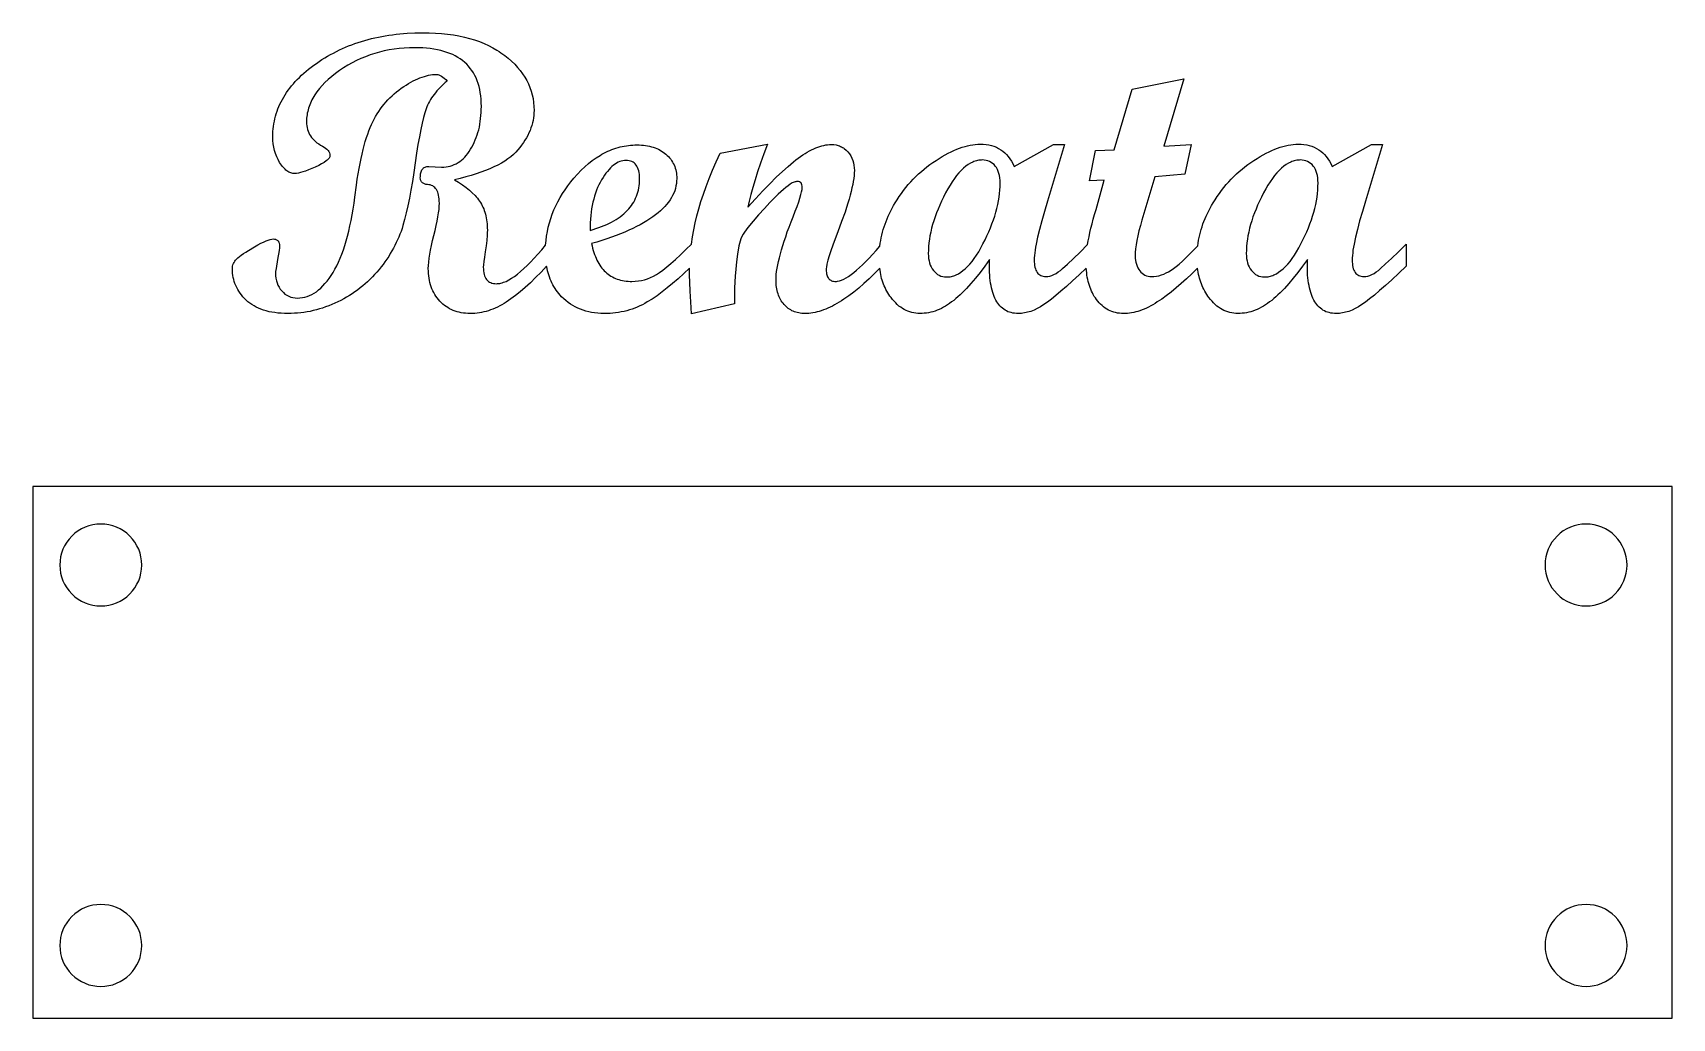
# Model space of a CAD drawing. Extents: x 812 to 1012, y 686 to 806.
import ezdxf

# ---------------------------------------------------------------- set-up
doc = ezdxf.new("R2010")
doc.units = 0
doc.layers.get('0').update_dxf_attribs({"linetype": 'CONTINUOUS'})

msp = doc.modelspace()

# ---------------------------------------------------------------- linework, layer by layer
for points in [[(875.07, 777.52), (874.39, 776.8), (873.73, 776.13), (873.09, 775.51), (872.46, 774.94), (871.86, 774.42), (871.27, 773.95), (870.7, 773.53), (870.43, 773.33), (870.15, 773.15), (869.88, 772.98), (869.61, 772.82), (869.34, 772.68), (869.06, 772.54), (868.79, 772.41), (868.52, 772.3), (868.24, 772.2), (867.97, 772.1), (867.69, 772.02), (867.42, 771.95), (867.14, 771.89), (866.87, 771.84), (866.59, 771.8), (866.31, 771.77), (866.04, 771.76), (865.76, 771.75), (865.47, 771.76), (865.19, 771.78), (864.92, 771.81), (864.66, 771.85), (864.4, 771.9), (864.15, 771.97), (863.91, 772.04), (863.67, 772.13), (863.44, 772.23), (863.22, 772.34), (863.01, 772.47), (862.8, 772.6), (862.6, 772.75), (862.4, 772.91), (862.22, 773.08), (862.04, 773.26), (861.87, 773.46), (861.71, 773.66), (861.56, 773.87), (861.42, 774.08), (861.3, 774.3), (861.18, 774.53), (861.08, 774.77), (860.98, 775.01), (860.9, 775.26), (860.83, 775.52), (860.77, 775.79), (860.72, 776.06), (860.68, 776.35), (860.66, 776.63), (860.64, 776.93), (860.63, 777.23), (860.64, 777.62), (860.68, 778.04), (860.73, 778.49), (860.8, 778.98), (860.9, 779.5), (861.01, 780.06), (861.15, 780.65), (861.31, 781.27), (861.46, 781.9), (861.6, 782.49), (861.72, 783.03), (861.81, 783.55), (861.89, 784.02), (861.94, 784.46), (861.97, 784.86), (861.98, 785.22), (861.97, 785.48), (861.96, 785.73), (861.93, 785.97), (861.89, 786.18), (861.84, 786.38), (861.78, 786.57), (861.7, 786.73), (861.62, 786.88), (861.52, 787.02), (861.42, 787.13), (861.3, 787.23), (861.17, 787.32), (861.03, 787.38), (860.88, 787.44), (860.71, 787.47), (860.54, 787.49), (860.33, 787.51), (860.16, 787.56), (860.08, 787.6), (860.01, 787.64), (859.94, 787.68), (859.88, 787.73), (859.83, 787.78), (859.79, 787.84), (859.75, 787.91), (859.72, 787.98), (859.7, 788.05), (859.68, 788.13), (859.66, 788.31), (859.67, 788.48), (859.68, 788.64), (859.7, 788.79), (859.73, 788.92), (859.76, 789.05), (859.81, 789.16), (859.86, 789.27), (859.92, 789.36), (859.99, 789.44), (860.06, 789.51), (860.14, 789.57), (860.24, 789.62), (860.34, 789.66), (860.44, 789.68), (860.56, 789.7), (860.68, 789.71), (862.26, 789.61), (862.54, 789.62), (862.8, 789.65), (863.06, 789.69), (863.32, 789.75), (863.56, 789.82), (863.8, 789.92), (864.03, 790.03), (864.26, 790.16), (864.47, 790.3), (864.68, 790.46), (864.89, 790.64), (865.08, 790.83), (865.27, 791.05), (865.45, 791.28), (865.63, 791.52), (865.79, 791.79), (865.95, 792.06), (866.1, 792.34), (866.24, 792.63), (866.37, 792.93), (866.49, 793.23), (866.59, 793.54), (866.69, 793.86), (866.78, 794.18), (866.86, 794.51), (866.92, 794.85), (866.98, 795.2), (867.02, 795.55), (867.06, 795.91), (867.09, 796.28), (867.1, 796.65), (867.11, 797.03), (867.1, 797.47), (867.07, 797.9), (867.03, 798.31), (866.98, 798.71), (866.91, 799.09), (866.82, 799.46), (866.72, 799.82), (866.6, 800.16), (866.46, 800.49), (866.31, 800.8), (866.15, 801.11), (865.96, 801.39), (865.76, 801.66), (865.55, 801.92), (865.32, 802.17), (865.07, 802.4), (864.81, 802.61), (864.53, 802.82), (864.24, 803.01), (863.93, 803.18), (863.61, 803.34), (863.27, 803.49), (862.91, 803.62), (862.53, 803.74), (862.15, 803.85), (861.74, 803.94), (861.32, 804.01), (860.88, 804.08), (860.43, 804.12), (859.96, 804.16), (859.48, 804.18), (858.98, 804.19), (858.34, 804.18), (857.7, 804.14), (857.08, 804.09), (856.47, 804.01), (855.86, 803.91), (855.26, 803.79), (854.67, 803.65), (854.1, 803.49), (853.53, 803.3), (852.96, 803.09), (852.41, 802.86), (851.87, 802.61), (851.34, 802.34), (850.81, 802.04), (850.3, 801.73), (849.79, 801.39), (849.3, 801.04), (848.85, 800.68), (848.43, 800.32), (848.03, 799.95), (847.67, 799.58), (847.34, 799.2), (847.04, 798.81), (846.78, 798.43), (846.54, 798.03), (846.44, 797.84), (846.34, 797.64), (846.25, 797.43), (846.17, 797.23), (846.09, 797.03), (846.03, 796.82), (845.97, 796.62), (845.92, 796.41), (845.87, 796.2), (845.84, 795.99), (845.81, 795.78), (845.79, 795.57), (845.78, 795.35), (845.77, 795.14), (845.78, 794.9), (845.8, 794.66), (845.84, 794.44), (845.9, 794.22), (845.96, 794.01), (846.05, 793.81), (846.15, 793.61), (846.26, 793.42), (846.39, 793.24), (846.53, 793.07), (846.69, 792.9), (846.86, 792.74), (847.05, 792.59), (847.26, 792.45), (847.48, 792.31), (847.71, 792.19), (847.93, 792.07), (848.11, 791.94), (848.27, 791.8), (848.4, 791.66), (848.5, 791.51), (848.58, 791.36), (848.62, 791.2), (848.63, 791.03), (848.63, 790.95), (848.6, 790.87), (848.57, 790.79), (848.52, 790.71), (848.46, 790.63), (848.38, 790.54), (848.29, 790.46), (848.18, 790.37), (847.93, 790.19), (847.62, 790.01), (847.26, 789.82), (846.84, 789.62), (846.41, 789.44), (846.01, 789.28), (845.65, 789.14), (845.33, 789.03), (845.04, 788.94), (844.78, 788.88), (844.56, 788.84), (844.38, 788.83), (844.25, 788.84), (844.12, 788.85), (844, 788.88), (843.87, 788.92), (843.75, 788.97), (843.63, 789.02), (843.51, 789.09), (843.39, 789.17), (843.27, 789.26), (843.16, 789.36), (843.05, 789.47), (842.93, 789.6), (842.82, 789.73), (842.72, 789.87), (842.5, 790.19), (842.31, 790.54), (842.14, 790.89), (841.99, 791.26), (841.87, 791.65), (841.78, 792.04), (841.72, 792.45), (841.68, 792.87), (841.66, 793.3), (841.67, 793.62), (841.68, 793.95), (841.71, 794.27), (841.75, 794.58), (841.79, 794.9), (841.85, 795.21), (841.92, 795.52), (842, 795.83), (842.08, 796.13), (842.18, 796.43), (842.29, 796.72), (842.41, 797.02), (842.54, 797.31), (842.68, 797.6), (842.83, 797.88), (842.99, 798.16), (843.16, 798.44), (843.35, 798.72), (843.54, 798.99), (843.74, 799.26), (843.95, 799.53), (844.18, 799.79), (844.41, 800.06), (844.65, 800.31), (844.91, 800.57), (845.17, 800.82), (845.45, 801.07), (845.73, 801.32), (846.03, 801.56), (846.34, 801.8), (846.65, 802.04), (846.98, 802.27), (847.31, 802.5), (847.65, 802.73), (848, 802.94), (848.34, 803.15), (848.7, 803.35), (849.05, 803.54), (849.42, 803.73), (849.78, 803.91), (850.15, 804.08), (850.53, 804.24), (850.91, 804.4), (851.29, 804.55), (851.68, 804.69), (852.08, 804.83), (852.48, 804.95), (852.88, 805.07), (853.29, 805.19), (853.7, 805.29), (854.12, 805.39), (854.54, 805.48), (854.96, 805.57), (855.39, 805.64), (855.83, 805.71), (856.27, 805.77), (856.71, 805.83), (857.16, 805.88), (857.61, 805.92), (858.07, 805.95), (859, 805.99), (859.95, 806.01), (860.74, 806), (861.51, 805.96), (862.26, 805.91), (862.98, 805.83), (863.69, 805.74), (864.37, 805.62), (865.03, 805.48), (865.66, 805.32), (866.28, 805.13), (866.87, 804.93), (867.44, 804.7), (867.99, 804.45), (868.51, 804.18), (869.01, 803.89), (869.26, 803.74), (869.49, 803.58), (869.73, 803.41), (869.95, 803.24), (870.39, 802.89), (870.79, 802.53), (871.17, 802.16), (871.52, 801.79), (871.84, 801.4), (872.13, 801), (872.4, 800.6), (872.64, 800.18), (872.85, 799.76), (873.03, 799.33), (873.18, 798.88), (873.31, 798.43), (873.41, 797.97), (873.48, 797.5), (873.52, 797.02), (873.53, 796.53), (873.52, 796.22), (873.5, 795.92), (873.46, 795.61), (873.41, 795.3), (873.34, 795), (873.25, 794.69), (873.15, 794.39), (873.04, 794.09), (872.91, 793.79), (872.76, 793.49), (872.6, 793.19), (872.42, 792.89), (872.23, 792.6), (872.02, 792.3), (871.8, 792.01), (871.56, 791.71), (871.3, 791.43), (871.01, 791.15), (870.69, 790.87), (870.34, 790.61), (869.96, 790.35), (869.55, 790.11), (869.11, 789.87), (868.64, 789.64), (868.14, 789.41), (867.61, 789.2), (867.05, 788.99), (866.47, 788.79), (865.85, 788.6), (865.2, 788.42), (864.53, 788.24), (863.82, 788.08), (864.33, 787.77), (864.8, 787.46), (865.24, 787.14), (865.64, 786.82), (866, 786.49), (866.33, 786.16), (866.48, 785.99), (866.62, 785.81), (866.76, 785.64), (866.88, 785.47), (867, 785.29), (867.11, 785.1), (867.21, 784.91), (867.3, 784.72), (867.39, 784.52), (867.46, 784.31), (867.54, 784.1), (867.6, 783.88), (867.66, 783.66), (867.7, 783.43), (867.74, 783.19), (867.78, 782.95), (867.8, 782.71), (867.82, 782.45), (867.83, 782.2), (867.84, 781.93), (867.83, 781.63), (867.82, 781.33), (867.78, 780.68), (867.7, 780), (867.59, 779.29), (867.48, 778.62), (867.4, 778.09), (867.36, 777.69), (867.34, 777.42), (867.35, 777.18), (867.37, 776.95), (867.4, 776.73), (867.44, 776.53), (867.5, 776.35), (867.57, 776.18), (867.65, 776.03), (867.74, 775.9), (867.85, 775.78), (867.97, 775.68), (868.1, 775.59), (868.25, 775.52), (868.4, 775.46), (868.57, 775.42), (868.75, 775.4), (868.95, 775.39), (869.08, 775.4), (869.22, 775.41), (869.36, 775.43), (869.5, 775.46), (869.65, 775.51), (869.8, 775.56), (870.12, 775.68), (870.44, 775.85), (870.78, 776.05), (871.14, 776.29), (871.51, 776.57), (871.89, 776.88), (872.29, 777.23), (872.7, 777.61), (873.12, 778.04), (873.56, 778.5), (874.01, 778.99), (874.47, 779.53), (874.95, 780.09), (875, 780.65), (875.07, 781.2), (875.16, 781.75), (875.27, 782.29), (875.41, 782.82), (875.57, 783.35), (875.75, 783.87), (875.95, 784.39), (876.18, 784.89), (876.43, 785.4), (876.7, 785.89), (877, 786.38), (877.31, 786.86), (877.65, 787.34), (878.01, 787.81), (878.4, 788.28), (878.83, 788.77), (879.28, 789.23), (879.73, 789.65), (880.18, 790.05), (880.64, 790.41), (881.11, 790.75), (881.58, 791.05), (881.82, 791.19), (882.06, 791.32), (882.3, 791.44), (882.54, 791.55), (882.79, 791.66), (883.03, 791.76), (883.28, 791.85), (883.53, 791.93), (883.78, 792.01), (884.03, 792.08), (884.29, 792.14), (884.54, 792.19), (884.8, 792.23), (885.05, 792.27), (885.31, 792.29), (885.57, 792.31), (885.84, 792.32), (886.1, 792.33), (886.37, 792.32), (886.63, 792.31), (886.89, 792.29), (887.14, 792.26), (887.39, 792.22), (887.62, 792.17), (887.85, 792.11), (888.08, 792.05), (888.29, 791.97), (888.5, 791.89), (888.71, 791.79), (888.9, 791.69), (889.09, 791.58), (889.27, 791.46), (889.45, 791.33), (889.62, 791.19), (889.78, 791.05), (889.93, 790.9), (890.07, 790.74), (890.2, 790.58), (890.32, 790.42), (890.43, 790.24), (890.52, 790.07), (890.61, 789.88), (890.69, 789.7), (890.76, 789.5), (890.81, 789.3), (890.86, 789.1), (890.9, 788.88), (890.92, 788.67), (890.94, 788.45), (890.94, 788.22), (890.93, 787.91), (890.9, 787.61), (890.85, 787.32), (890.78, 787.02), (890.69, 786.74), (890.58, 786.45), (890.44, 786.17), (890.29, 785.89), (890.12, 785.61), (889.93, 785.34), (889.71, 785.07), (889.48, 784.81), (889.23, 784.55), (888.95, 784.29), (888.66, 784.04), (888.34, 783.79), (888.01, 783.54), (887.65, 783.3), (887.28, 783.06), (886.88, 782.83), (886.47, 782.59), (886.03, 782.37), (885.57, 782.14), (885.1, 781.92), (884.6, 781.7), (884.08, 781.49), (883.54, 781.28), (882.98, 781.07), (882.41, 780.87), (881.81, 780.67), (881.19, 780.47), (880.55, 780.28), (880.61, 780), (880.68, 779.72), (880.75, 779.46), (880.83, 779.2), (880.92, 778.95), (881.01, 778.72), (881.11, 778.49), (881.21, 778.27), (881.32, 778.05), (881.44, 777.85), (881.56, 777.66), (881.68, 777.47), (881.82, 777.3), (881.96, 777.13), (882.1, 776.97), (882.25, 776.83), (882.41, 776.69), (882.57, 776.56), (882.74, 776.43), (882.92, 776.32), (883.1, 776.22), (883.29, 776.12), (883.48, 776.04), (883.68, 775.96), (883.88, 775.89), (884.09, 775.84), (884.31, 775.79), (884.53, 775.75), (884.76, 775.71), (885, 775.69), (885.24, 775.68), (885.48, 775.67), (885.87, 775.69), (886.26, 775.73), (886.63, 775.79), (887.01, 775.88), (887.38, 776), (887.74, 776.15), (888.1, 776.32), (888.46, 776.51), (888.84, 776.75), (889.26, 777.06), (889.73, 777.43), (890.24, 777.86), (890.8, 778.36), (891.4, 778.92), (892.05, 779.55), (892.74, 780.23), (892.73, 780.23), (892.86, 781.11), (893.01, 781.97), (893.18, 782.82), (893.39, 783.66), (893.63, 784.52), (893.9, 785.41), (894.2, 786.33), (894.54, 787.27), (894.91, 788.24), (895.32, 789.24), (895.76, 790.26), (896.23, 791.31), (902, 792.42), (901.56, 791.23), (901.17, 790.11), (900.81, 789.05), (900.49, 788.05), (900.21, 787.12), (899.97, 786.26), (899.77, 785.46), (899.61, 784.72), (900.55, 785.76), (901.45, 786.72), (902.29, 787.59), (903.08, 788.38), (903.83, 789.09), (904.52, 789.71), (904.85, 789.99), (905.17, 790.25), (905.47, 790.49), (905.76, 790.71), (906.04, 790.91), (906.32, 791.1), (906.59, 791.28), (906.87, 791.44), (907.13, 791.59), (907.39, 791.73), (907.65, 791.85), (907.91, 791.96), (908.16, 792.06), (908.41, 792.14), (908.65, 792.21), (908.89, 792.27), (909.12, 792.32), (909.35, 792.35), (909.58, 792.37), (909.8, 792.38), (910.1, 792.36), (910.38, 792.32), (910.52, 792.29), (910.65, 792.25), (910.78, 792.2), (910.91, 792.15), (911.03, 792.09), (911.15, 792.02), (911.27, 791.95), (911.38, 791.87), (911.6, 791.68), (911.81, 791.47), (912, 791.23), (912.16, 790.99), (912.3, 790.72), (912.41, 790.44), (912.5, 790.15), (912.56, 789.85), (912.6, 789.53), (912.61, 789.19), (912.6, 788.9), (912.58, 788.58), (912.54, 788.24), (912.48, 787.88), (912.41, 787.49), (912.32, 787.08), (912.22, 786.65), (912.1, 786.19), (911.97, 785.72), (911.82, 785.21), (911.65, 784.69), (911.47, 784.14), (911.06, 782.98), (910.58, 781.73), (910.25, 780.88), (909.97, 780.1), (909.73, 779.41), (909.53, 778.79), (909.38, 778.25), (909.27, 777.79), (909.21, 777.4), (909.19, 777.24), (909.19, 777.1), (909.19, 776.92), (909.2, 776.76), (909.23, 776.61), (909.26, 776.47), (909.3, 776.35), (909.35, 776.23), (909.41, 776.12), (909.48, 776.03), (909.55, 775.95), (909.64, 775.87), (909.73, 775.81), (909.84, 775.76), (909.95, 775.72), (910.07, 775.7), (910.21, 775.68), (910.35, 775.67), (910.45, 775.68), (910.56, 775.69), (910.8, 775.74), (911.05, 775.83), (911.31, 775.94), (911.59, 776.1), (911.89, 776.28), (912.2, 776.5), (912.53, 776.75), (912.87, 777.04), (913.23, 777.36), (913.61, 777.71), (914, 778.1), (914.4, 778.52), (914.83, 778.97), (915.26, 779.46), (915.72, 779.98), (915.76, 780.32), (915.82, 780.66), (915.88, 781), (915.96, 781.33), (916.04, 781.67), (916.13, 782), (916.23, 782.33), (916.35, 782.66), (916.47, 782.99), (916.6, 783.32), (916.74, 783.64), (916.89, 783.96), (917.04, 784.29), (917.21, 784.61), (917.39, 784.93), (917.58, 785.24), (917.82, 785.64), (918.08, 786.03), (918.35, 786.4), (918.62, 786.77), (918.9, 787.13), (919.19, 787.48), (919.49, 787.82), (919.8, 788.15), (920.12, 788.47), (920.44, 788.78), (920.78, 789.08), (921.12, 789.37), (921.47, 789.65), (921.83, 789.92), (922.2, 790.19), (922.57, 790.44), (922.95, 790.68), (923.32, 790.9), (923.69, 791.11), (924.05, 791.31), (924.41, 791.49), (924.76, 791.65), (925.1, 791.8), (925.44, 791.93), (925.78, 792.04), (926.11, 792.14), (926.43, 792.23), (926.75, 792.3), (927.06, 792.35), (927.36, 792.39), (927.66, 792.42), (927.96, 792.42), (928.32, 792.41), (928.67, 792.38), (929, 792.33), (929.33, 792.25), (929.63, 792.16), (929.93, 792.04), (930.2, 791.9), (930.47, 791.74), (930.72, 791.56), (930.96, 791.36), (931.18, 791.14), (931.39, 790.9), (931.59, 790.63), (931.77, 790.34), (931.94, 790.04), (932.09, 789.71), (936.92, 792.38), (938.25, 792.38), (936.16, 785.45), (935.79, 784.2), (935.46, 783.05), (935.18, 782), (934.96, 781.05), (934.78, 780.21), (934.71, 779.83), (934.65, 779.47), (934.61, 779.14), (934.58, 778.83), (934.56, 778.55), (934.55, 778.3), (934.56, 778.05), (934.58, 777.82), (934.6, 777.61), (934.64, 777.41), (934.69, 777.22), (934.76, 777.06), (934.83, 776.91), (934.91, 776.77), (935.01, 776.65), (935.12, 776.55), (935.23, 776.46), (935.36, 776.39), (935.5, 776.34), (935.66, 776.3), (935.82, 776.27), (935.99, 776.27), (936.11, 776.27), (936.23, 776.28), (936.47, 776.33), (936.71, 776.4), (936.96, 776.51), (937.22, 776.65), (937.48, 776.82), (937.75, 777.02), (938.02, 777.25), (938.62, 777.79), (939.33, 778.46), (940.15, 779.25), (941.07, 780.17), (941.15, 780.64), (941.25, 781.13), (941.35, 781.64), (941.47, 782.17), (941.61, 782.71), (941.76, 783.27), (941.92, 783.85), (942.09, 784.45), (943.1, 788.03), (941.28, 787.93), (942.04, 791.64), (944.29, 791.74), (946.5, 799.11), (952.82, 800.4), (950.37, 792.19), (953.71, 792.38), (952.93, 788.74), (949.26, 788.45), (947.69, 783.16), (947.5, 782.49), (947.33, 781.85), (947.19, 781.25), (947.08, 780.68), (946.99, 780.15), (946.92, 779.66), (946.88, 779.2), (946.87, 778.77), (946.88, 778.5), (946.91, 778.24), (946.95, 778), (947.01, 777.76), (947.09, 777.54), (947.18, 777.34), (947.3, 777.14), (947.43, 776.96), (947.57, 776.8), (947.72, 776.66), (947.89, 776.54), (948.06, 776.44), (948.25, 776.36), (948.44, 776.31), (948.64, 776.28), (948.86, 776.27), (949.16, 776.28), (949.46, 776.31), (949.76, 776.37), (950.06, 776.46), (950.36, 776.56), (950.65, 776.7), (950.95, 776.85), (951.25, 777.03), (951.54, 777.24), (951.87, 777.49), (952.23, 777.79), (952.63, 778.14), (953.05, 778.54), (953.51, 778.98), (953.99, 779.47), (954.51, 780.01), (954.56, 780.35), (954.61, 780.69), (954.68, 781.02), (954.75, 781.36), (954.83, 781.69), (954.93, 782.02), (955.03, 782.35), (955.14, 782.68), (955.26, 783), (955.39, 783.33), (955.53, 783.65), (955.68, 783.97), (955.84, 784.29), (956, 784.61), (956.18, 784.93), (956.37, 785.24), (956.61, 785.64), (956.87, 786.03), (957.14, 786.4), (957.41, 786.77), (957.69, 787.13), (957.98, 787.48), (958.28, 787.82), (958.59, 788.15), (958.91, 788.47), (959.23, 788.78), (959.57, 789.08), (959.91, 789.37), (960.26, 789.65), (960.62, 789.92), (960.99, 790.19), (961.36, 790.44), (961.74, 790.68), (962.11, 790.9), (962.48, 791.11), (962.84, 791.31), (963.2, 791.49), (963.55, 791.65), (963.89, 791.8), (964.23, 791.93), (964.57, 792.04), (964.9, 792.14), (965.22, 792.23), (965.54, 792.3), (965.85, 792.35), (966.15, 792.39), (966.45, 792.42), (966.75, 792.42), (967.11, 792.41), (967.46, 792.38), (967.79, 792.33), (968.11, 792.25), (968.42, 792.16), (968.71, 792.04), (968.99, 791.9), (969.26, 791.74), (969.51, 791.56), (969.75, 791.36), (969.97, 791.14), (970.18, 790.9), (970.38, 790.63), (970.56, 790.34), (970.73, 790.04), (970.88, 789.71), (975.71, 792.38), (977.04, 792.38), (974.95, 785.45), (974.58, 784.2), (974.25, 783.05), (973.97, 782), (973.75, 781.05), (973.57, 780.21), (973.5, 779.83), (973.44, 779.47), (973.4, 779.14), (973.37, 778.83), (973.35, 778.55), (973.34, 778.3), (973.35, 778.05), (973.37, 777.82), (973.39, 777.61), (973.43, 777.41), (973.48, 777.22), (973.55, 777.06), (973.62, 776.91), (973.7, 776.77), (973.8, 776.65), (973.91, 776.55), (974.02, 776.46), (974.15, 776.39), (974.29, 776.34), (974.45, 776.3), (974.61, 776.27), (974.78, 776.27), (974.9, 776.27), (975.02, 776.28), (975.26, 776.33), (975.5, 776.4), (975.75, 776.51), (976.01, 776.65), (976.27, 776.82), (976.54, 777.02), (976.81, 777.25), (977.42, 777.8), (978.15, 778.48), (978.98, 779.29), (979.93, 780.23), (979.93, 777.52), (979.02, 776.66), (978.18, 775.88), (977.4, 775.18), (976.69, 774.55), (976.05, 774.01), (975.47, 773.54), (974.96, 773.15), (974.52, 772.84), (974.12, 772.59), (973.71, 772.36), (973.32, 772.18), (973.12, 772.1), (972.93, 772.02), (972.73, 771.96), (972.54, 771.91), (972.35, 771.86), (972.16, 771.82), (971.97, 771.79), (971.78, 771.77), (971.59, 771.76), (971.4, 771.75), (971.17, 771.76), (970.95, 771.78), (970.74, 771.81), (970.53, 771.86), (970.33, 771.91), (970.14, 771.98), (969.96, 772.07), (969.78, 772.16), (969.62, 772.27), (969.46, 772.4), (969.3, 772.53), (969.16, 772.68), (969.02, 772.84), (968.89, 773.01), (968.77, 773.2), (968.66, 773.4), (968.55, 773.61), (968.45, 773.84), (968.36, 774.08), (968.28, 774.33), (968.2, 774.59), (968.14, 774.87), (968.08, 775.16), (968.02, 775.46), (967.98, 775.78), (967.94, 776.1), (967.91, 776.45), (967.89, 776.8), (967.88, 777.17), (967.87, 777.55), (967.87, 777.94), (967.88, 778.34), (967.3, 777.53), (966.72, 776.77), (966.16, 776.06), (965.61, 775.41), (965.07, 774.81), (964.81, 774.54), (964.55, 774.27), (964.29, 774.02), (964.03, 773.79), (963.78, 773.57), (963.52, 773.36), (963.27, 773.16), (963.02, 772.98), (962.77, 772.81), (962.52, 772.66), (962.26, 772.51), (962.01, 772.38), (961.75, 772.26), (961.5, 772.15), (961.24, 772.06), (960.98, 771.98), (960.72, 771.91), (960.46, 771.85), (960.19, 771.81), (959.93, 771.78), (959.67, 771.76), (959.4, 771.75), (959.14, 771.76), (958.89, 771.78), (958.64, 771.82), (958.4, 771.87), (958.16, 771.94), (957.93, 772.03), (957.7, 772.13), (957.48, 772.24), (957.26, 772.37), (957.05, 772.51), (956.84, 772.67), (956.64, 772.85), (956.44, 773.04), (956.24, 773.25), (956.05, 773.47), (955.87, 773.7), (955.73, 773.89), (955.6, 774.09), (955.48, 774.29), (955.36, 774.5), (955.25, 774.71), (955.14, 774.92), (955.05, 775.14), (954.96, 775.36), (954.87, 775.59), (954.8, 775.82), (954.73, 776.05), (954.67, 776.29), (954.61, 776.53), (954.56, 776.78), (954.49, 777.29), (953.79, 776.61), (953.12, 775.99), (952.47, 775.4), (951.85, 774.87), (951.24, 774.37), (950.66, 773.92), (950.11, 773.52), (949.57, 773.16), (949.3, 772.99), (949.03, 772.83), (948.77, 772.68), (948.5, 772.54), (948.24, 772.42), (947.97, 772.3), (947.71, 772.2), (947.45, 772.1), (947.2, 772.02), (946.94, 771.95), (946.69, 771.89), (946.43, 771.84), (946.18, 771.8), (945.93, 771.77), (945.69, 771.76), (945.44, 771.75), (945.19, 771.76), (944.94, 771.78), (944.71, 771.81), (944.47, 771.86), (944.25, 771.92), (944.02, 771.99), (943.81, 772.08), (943.6, 772.18), (943.4, 772.29), (943.2, 772.42), (943.01, 772.56), (942.83, 772.72), (942.65, 772.88), (942.47, 773.06), (942.31, 773.26), (942.15, 773.47), (942.01, 773.66), (941.88, 773.85), (941.76, 774.06), (941.65, 774.27), (941.55, 774.48), (941.45, 774.71), (941.36, 774.94), (941.28, 775.17), (941.21, 775.41), (941.14, 775.66), (941.08, 775.92), (941.03, 776.18), (940.99, 776.45), (940.95, 776.72), (940.92, 777), (940.9, 777.29), (940.03, 776.48), (939.23, 775.74), (938.49, 775.07), (937.81, 774.48), (937.2, 773.96), (936.65, 773.51), (936.16, 773.14), (935.73, 772.84), (935.33, 772.59), (934.93, 772.36), (934.53, 772.18), (934.33, 772.1), (934.14, 772.02), (933.94, 771.96), (933.75, 771.91), (933.56, 771.86), (933.37, 771.82), (933.18, 771.79), (932.99, 771.77), (932.8, 771.76), (932.61, 771.75), (932.38, 771.76), (932.16, 771.78), (931.95, 771.81), (931.74, 771.86), (931.54, 771.91), (931.35, 771.98), (931.17, 772.07), (930.99, 772.16), (930.83, 772.27), (930.67, 772.4), (930.51, 772.53), (930.37, 772.68), (930.23, 772.84), (930.1, 773.01), (929.98, 773.2), (929.87, 773.4), (929.76, 773.61), (929.66, 773.84), (929.57, 774.08), (929.49, 774.33), (929.41, 774.59), (929.35, 774.87), (929.29, 775.16), (929.23, 775.46), (929.19, 775.78), (929.15, 776.1), (929.12, 776.45), (929.1, 776.8), (929.09, 777.17), (929.08, 777.55), (929.08, 777.94), (929.09, 778.34), (928.51, 777.53), (927.94, 776.77), (927.37, 776.06), (926.82, 775.41), (926.28, 774.81), (926.02, 774.54), (925.76, 774.27), (925.5, 774.02), (925.24, 773.79), (924.99, 773.57), (924.73, 773.36), (924.48, 773.16), (924.23, 772.98), (923.98, 772.81), (923.73, 772.66), (923.47, 772.51), (923.22, 772.38), (922.96, 772.26), (922.71, 772.15), (922.45, 772.06), (922.19, 771.98), (921.93, 771.91), (921.67, 771.85), (921.41, 771.81), (921.14, 771.78), (920.88, 771.76), (920.61, 771.75), (920.36, 771.76), (920.1, 771.78), (919.86, 771.82), (919.61, 771.87), (919.37, 771.94), (919.14, 772.03), (918.91, 772.13), (918.69, 772.24), (918.47, 772.37), (918.26, 772.51), (918.05, 772.67), (917.85, 772.85), (917.65, 773.04), (917.45, 773.25), (917.27, 773.47), (917.08, 773.7), (916.94, 773.89), (916.81, 774.09), (916.69, 774.29), (916.57, 774.49), (916.46, 774.7), (916.36, 774.92), (916.26, 775.13), (916.17, 775.35), (916.09, 775.58), (916.01, 775.81), (915.94, 776.04), (915.88, 776.28), (915.83, 776.52), (915.78, 776.77), (915.7, 777.27), (915.04, 776.6), (914.4, 775.98), (913.76, 775.4), (913.14, 774.86), (912.53, 774.36), (911.93, 773.91), (911.34, 773.5), (911.05, 773.31), (910.77, 773.13), (910.48, 772.97), (910.2, 772.81), (909.93, 772.66), (909.65, 772.53), (909.38, 772.41), (909.11, 772.29), (908.84, 772.19), (908.58, 772.1), (908.32, 772.02), (908.06, 771.95), (907.81, 771.89), (907.56, 771.84), (907.31, 771.8), (907.06, 771.77), (906.82, 771.76), (906.58, 771.75), (906.39, 771.76), (906.19, 771.77), (906.01, 771.79), (905.83, 771.82), (905.65, 771.86), (905.48, 771.91), (905.31, 771.97), (905.15, 772.03), (904.99, 772.1), (904.84, 772.19), (904.69, 772.28), (904.55, 772.38), (904.41, 772.49), (904.28, 772.6), (904.15, 772.73), (904.03, 772.86), (903.91, 773.01), (903.8, 773.15), (903.7, 773.31), (903.61, 773.47), (903.52, 773.63), (903.44, 773.8), (903.37, 773.98), (903.3, 774.16), (903.25, 774.35), (903.2, 774.55), (903.16, 774.75), (903.12, 774.95), (903.09, 775.17), (903.08, 775.39), (903.06, 775.61), (903.06, 775.84), (903.07, 776.17), (903.09, 776.51), (903.13, 776.88), (903.19, 777.27), (903.26, 777.68), (903.35, 778.11), (903.46, 778.56), (903.58, 779.03), (903.72, 779.53), (903.87, 780.04), (904.04, 780.58), (904.23, 781.13), (904.43, 781.71), (904.65, 782.31), (904.89, 782.93), (905.14, 783.56), (905.4, 784.23), (905.63, 784.83), (905.82, 785.37), (905.97, 785.84), (906.09, 786.26), (906.18, 786.6), (906.23, 786.89), (906.25, 787.11), (906.24, 787.29), (906.21, 787.44), (906.17, 787.57), (906.1, 787.68), (906.02, 787.76), (905.92, 787.82), (905.8, 787.85), (905.66, 787.86), (905.57, 787.86), (905.48, 787.84), (905.38, 787.82), (905.28, 787.78), (905.04, 787.68), (904.79, 787.53), (904.53, 787.35), (904.25, 787.14), (903.95, 786.89), (903.63, 786.61), (903.32, 786.33), (903, 786.01), (902.66, 785.66), (902.3, 785.29), (901.64, 784.58), (900.93, 783.78), (899.61, 782.24), (899.4, 781.97), (899.22, 781.7), (899.05, 781.43), (898.9, 781.15), (898.78, 780.87), (898.67, 780.58), (898.59, 780.29), (898.52, 780), (898.36, 779.01), (898.23, 778.07), (898.13, 777.17), (898.05, 776.31), (898.02, 775.63), (898, 774.84), (897.99, 773.94), (897.98, 772.93), (892.76, 771.71), (892.65, 773.2), (892.57, 774.49), (892.52, 775.57), (892.5, 776.45), (892.51, 777.3), (891.81, 776.63), (891.12, 776), (890.44, 775.41), (889.79, 774.87), (889.15, 774.38), (888.54, 773.92), (887.93, 773.52), (887.35, 773.16), (887.05, 772.99), (886.75, 772.83), (886.44, 772.68), (886.13, 772.54), (885.81, 772.42), (885.49, 772.3), (885.17, 772.2), (884.84, 772.1), (884.51, 772.02), (884.17, 771.95), (883.84, 771.89), (883.49, 771.84), (883.15, 771.8), (882.8, 771.77), (882.44, 771.76), (882.08, 771.75), (881.69, 771.76), (881.3, 771.79), (880.92, 771.83), (880.55, 771.88), (880.2, 771.95), (879.85, 772.04), (879.51, 772.15), (879.18, 772.27), (878.86, 772.4), (878.55, 772.56), (878.25, 772.72), (877.96, 772.91), (877.68, 773.11), (877.41, 773.33), (877.15, 773.56), (876.9, 773.81), (876.72, 774), (876.55, 774.2), (876.39, 774.4), (876.24, 774.6), (876.1, 774.82), (875.96, 775.04), (875.84, 775.26), (875.72, 775.49), (875.61, 775.72), (875.51, 775.96), (875.41, 776.21), (875.33, 776.46), (875.25, 776.71), (875.18, 776.98), (875.12, 777.24)], [(862.95, 800.12), (862.71, 799.93), (862.49, 799.73), (862.27, 799.52), (862.06, 799.32), (861.87, 799.11), (861.68, 798.91), (861.51, 798.7), (861.34, 798.49), (861.18, 798.28), (861.04, 798.06), (860.9, 797.85), (860.77, 797.63), (860.66, 797.41), (860.55, 797.19), (860.45, 796.97), (860.37, 796.74), (860.2, 796.25), (860.04, 795.66), (859.87, 794.97), (859.71, 794.2), (859.54, 793.32), (859.37, 792.36), (859.21, 791.3), (859.04, 790.14), (858.87, 788.97), (858.7, 787.86), (858.52, 786.81), (858.33, 785.83), (858.14, 784.9), (857.95, 784.03), (857.74, 783.23), (857.54, 782.49), (857.43, 782.13), (857.31, 781.78), (857.18, 781.43), (857.04, 781.09), (856.89, 780.74), (856.73, 780.4), (856.56, 780.06), (856.39, 779.72), (856.2, 779.39), (856, 779.06), (855.8, 778.73), (855.58, 778.4), (855.35, 778.07), (855.12, 777.75), (854.87, 777.43), (854.62, 777.11), (854.35, 776.8), (854.08, 776.5), (853.81, 776.21), (853.52, 775.92), (853.23, 775.64), (852.94, 775.38), (852.63, 775.12), (852.32, 774.87), (852, 774.62), (851.68, 774.39), (851.35, 774.16), (851.01, 773.95), (850.67, 773.74), (850.32, 773.54), (849.96, 773.35), (849.6, 773.17), (849.23, 773), (848.86, 772.84), (848.48, 772.69), (848.11, 772.55), (847.74, 772.42), (847.36, 772.31), (846.98, 772.2), (846.6, 772.11), (846.22, 772.02), (845.84, 771.95), (845.45, 771.89), (845.07, 771.84), (844.68, 771.8), (844.29, 771.78), (843.9, 771.76), (843.51, 771.75), (843.09, 771.76), (842.69, 771.78), (842.29, 771.81), (841.91, 771.86), (841.55, 771.91), (841.2, 771.98), (840.86, 772.07), (840.53, 772.16), (840.22, 772.27), (839.92, 772.39), (839.64, 772.53), (839.37, 772.68), (839.11, 772.84), (838.87, 773.01), (838.63, 773.2), (838.42, 773.39), (838.21, 773.6), (838.02, 773.81), (837.84, 774.03), (837.68, 774.25), (837.53, 774.47), (837.39, 774.7), (837.26, 774.93), (837.15, 775.16), (837.05, 775.4), (836.96, 775.65), (836.89, 775.89), (836.83, 776.14), (836.79, 776.4), (836.75, 776.66), (836.73, 776.92), (836.73, 777.19), (836.73, 777.36), (836.76, 777.52), (836.8, 777.68), (836.86, 777.84), (836.93, 777.99), (837.03, 778.13), (837.13, 778.28), (837.26, 778.41), (837.41, 778.56), (837.59, 778.71), (837.81, 778.88), (838.07, 779.06), (838.36, 779.25), (838.69, 779.46), (839.44, 779.9), (839.84, 780.12), (840.21, 780.32), (840.54, 780.48), (840.84, 780.61), (841.1, 780.72), (841.34, 780.79), (841.54, 780.83), (841.71, 780.85), (841.89, 780.83), (841.98, 780.82), (842.05, 780.79), (842.12, 780.76), (842.19, 780.72), (842.24, 780.68), (842.3, 780.62), (842.34, 780.56), (842.38, 780.5), (842.41, 780.42), (842.44, 780.34), (842.48, 780.16), (842.49, 779.95), (842.48, 779.77), (842.43, 779.44), (842.24, 778.34), (842.06, 777.23), (842.01, 776.89), (841.99, 776.69), (842.01, 776.37), (842.04, 776.06), (842.1, 775.76), (842.18, 775.48), (842.29, 775.22), (842.42, 774.97), (842.57, 774.73), (842.75, 774.51), (842.95, 774.3), (843.15, 774.13), (843.37, 773.98), (843.61, 773.86), (843.85, 773.76), (844.11, 773.7), (844.38, 773.66), (844.66, 773.64), (844.97, 773.66), (845.27, 773.69), (845.57, 773.75), (845.86, 773.84), (846.14, 773.95), (846.43, 774.08), (846.71, 774.24), (846.98, 774.42), (847.25, 774.63), (847.51, 774.86), (847.77, 775.12), (848.03, 775.4), (848.28, 775.7), (848.53, 776.03), (848.77, 776.38), (849.01, 776.76), (849.24, 777.16), (849.47, 777.59), (849.68, 778.03), (849.89, 778.51), (850.08, 779), (850.27, 779.52), (850.45, 780.06), (850.62, 780.62), (850.78, 781.21), (850.93, 781.82), (851.08, 782.45), (851.21, 783.11), (851.34, 783.79), (851.46, 784.49), (851.57, 785.21), (851.67, 785.96), (851.87, 787.43), (851.97, 788.13), (852.08, 788.8), (852.2, 789.44), (852.31, 790.06), (852.43, 790.65), (852.56, 791.21), (852.69, 791.75), (852.82, 792.27), (852.95, 792.75), (853.09, 793.21), (853.24, 793.65), (853.38, 794.06), (853.53, 794.44), (853.69, 794.8), (853.85, 795.14), (854.02, 795.47), (854.2, 795.79), (854.39, 796.11), (854.58, 796.41), (854.79, 796.71), (855, 797), (855.23, 797.28), (855.46, 797.56), (855.7, 797.82), (855.95, 798.08), (856.21, 798.33), (856.48, 798.57), (856.76, 798.8), (857.04, 799.02), (857.34, 799.24), (857.64, 799.44), (857.93, 799.63), (858.22, 799.81), (858.51, 799.98), (858.79, 800.13), (859.07, 800.27), (859.34, 800.39), (859.61, 800.51), (859.88, 800.6), (860.15, 800.69), (860.41, 800.76), (860.66, 800.82), (860.91, 800.87), (861.16, 800.9), (861.41, 800.92), (861.65, 800.93), (861.79, 800.92), (861.93, 800.88), (862.09, 800.81), (862.25, 800.73), (862.41, 800.61), (862.58, 800.48), (862.76, 800.31)], [(880.36, 781.89), (880.73, 782), (881.09, 782.11), (881.44, 782.23), (881.78, 782.36), (882.1, 782.49), (882.41, 782.63), (882.72, 782.77), (883, 782.92), (883.28, 783.07), (883.55, 783.23), (883.8, 783.4), (884.04, 783.57), (884.27, 783.75), (884.49, 783.93), (884.7, 784.12), (884.89, 784.31), (885.08, 784.51), (885.25, 784.71), (885.41, 784.92), (885.56, 785.14), (885.69, 785.36), (885.82, 785.59), (885.93, 785.82), (886.03, 786.06), (886.12, 786.3), (886.19, 786.55), (886.26, 786.81), (886.31, 787.07), (886.35, 787.34), (886.38, 787.61), (886.4, 787.89), (886.41, 788.17), (886.4, 788.45), (886.38, 788.7), (886.35, 788.94), (886.3, 789.16), (886.24, 789.37), (886.17, 789.55), (886.09, 789.72), (885.99, 789.87), (885.88, 790), (885.76, 790.12), (885.62, 790.22), (885.48, 790.3), (885.31, 790.36), (885.14, 790.4), (884.95, 790.43), (884.75, 790.44), (884.56, 790.43), (884.37, 790.4), (884.17, 790.36), (883.98, 790.29), (883.79, 790.21), (883.6, 790.11), (883.42, 789.98), (883.23, 789.85), (883.04, 789.69), (882.86, 789.51), (882.68, 789.32), (882.49, 789.1), (882.31, 788.87), (882.13, 788.62), (881.95, 788.35), (881.78, 788.06), (881.6, 787.76), (881.44, 787.45), (881.29, 787.12), (881.16, 786.79), (881.03, 786.44), (880.91, 786.08), (880.81, 785.71), (880.71, 785.33), (880.63, 784.94), (880.56, 784.54), (880.5, 784.12), (880.45, 783.7), (880.41, 783.26), (880.38, 782.82), (880.36, 782.36)], [(923.85, 776.22), (924, 776.22), (924.14, 776.23), (924.29, 776.25), (924.44, 776.28), (924.58, 776.32), (924.73, 776.36), (924.87, 776.41), (925.01, 776.47), (925.3, 776.61), (925.58, 776.78), (925.86, 776.99), (926.14, 777.22), (926.42, 777.49), (926.7, 777.79), (926.97, 778.12), (927.24, 778.48), (927.51, 778.88), (927.78, 779.3), (928.04, 779.76), (928.3, 780.25), (928.56, 780.75), (928.79, 781.24), (929.01, 781.73), (929.22, 782.22), (929.4, 782.7), (929.58, 783.18), (929.73, 783.65), (929.87, 784.12), (929.99, 784.58), (930.1, 785.04), (930.19, 785.49), (930.26, 785.94), (930.32, 786.38), (930.36, 786.81), (930.38, 787.25), (930.39, 787.68), (930.38, 788), (930.36, 788.3), (930.31, 788.59), (930.25, 788.85), (930.16, 789.1), (930.06, 789.33), (929.94, 789.55), (929.8, 789.74), (929.65, 789.92), (929.48, 790.07), (929.3, 790.2), (929.11, 790.3), (928.91, 790.38), (928.69, 790.44), (928.46, 790.47), (928.22, 790.49), (928.07, 790.48), (927.93, 790.47), (927.78, 790.45), (927.63, 790.42), (927.49, 790.39), (927.34, 790.35), (927.2, 790.29), (927.05, 790.24), (926.77, 790.09), (926.48, 789.92), (926.2, 789.72), (925.92, 789.48), (925.64, 789.22), (925.36, 788.92), (925.09, 788.59), (924.82, 788.23), (924.54, 787.84), (924.28, 787.41), (924.01, 786.96), (923.74, 786.47), (923.49, 785.97), (923.25, 785.48), (923.02, 784.99), (922.82, 784.5), (922.63, 784.02), (922.45, 783.55), (922.3, 783.08), (922.16, 782.61), (922.03, 782.15), (921.93, 781.7), (921.83, 781.25), (921.76, 780.81), (921.7, 780.37), (921.66, 779.93), (921.64, 779.5), (921.63, 779.08), (921.64, 778.76), (921.67, 778.47), (921.72, 778.19), (921.78, 777.92), (921.87, 777.67), (921.98, 777.44), (922.11, 777.21), (922.25, 777.01), (922.42, 776.82), (922.59, 776.66), (922.77, 776.53), (922.97, 776.42), (923.17, 776.33), (923.39, 776.27), (923.61, 776.23)], [(962.64, 776.22), (962.79, 776.22), (962.93, 776.23), (963.08, 776.25), (963.22, 776.28), (963.37, 776.32), (963.51, 776.36), (963.66, 776.41), (963.8, 776.47), (964.09, 776.61), (964.37, 776.78), (964.65, 776.99), (964.93, 777.22), (965.21, 777.49), (965.49, 777.79), (965.76, 778.12), (966.03, 778.48), (966.3, 778.88), (966.56, 779.3), (966.83, 779.76), (967.09, 780.25), (967.34, 780.75), (967.58, 781.24), (967.8, 781.73), (968.01, 782.22), (968.19, 782.7), (968.37, 783.18), (968.52, 783.65), (968.66, 784.12), (968.78, 784.58), (968.89, 785.04), (968.98, 785.49), (969.05, 785.94), (969.11, 786.38), (969.15, 786.81), (969.17, 787.25), (969.18, 787.68), (969.17, 788), (969.15, 788.3), (969.1, 788.59), (969.03, 788.85), (968.95, 789.1), (968.85, 789.33), (968.73, 789.55), (968.59, 789.74), (968.44, 789.92), (968.27, 790.07), (968.09, 790.2), (967.9, 790.3), (967.7, 790.38), (967.48, 790.44), (967.25, 790.47), (967.01, 790.49), (966.86, 790.48), (966.71, 790.47), (966.57, 790.45), (966.42, 790.42), (966.28, 790.39), (966.13, 790.35), (965.99, 790.29), (965.84, 790.24), (965.56, 790.09), (965.27, 789.92), (964.99, 789.72), (964.71, 789.48), (964.43, 789.22), (964.15, 788.92), (963.88, 788.59), (963.6, 788.23), (963.33, 787.84), (963.06, 787.41), (962.8, 786.96), (962.53, 786.47), (962.28, 785.97), (962.04, 785.48), (961.81, 784.99), (961.61, 784.5), (961.42, 784.02), (961.24, 783.55), (961.09, 783.08), (960.95, 782.61), (960.82, 782.15), (960.72, 781.7), (960.62, 781.25), (960.55, 780.81), (960.49, 780.37), (960.45, 779.93), (960.43, 779.5), (960.42, 779.08), (960.43, 778.76), (960.46, 778.47), (960.51, 778.19), (960.57, 777.92), (960.66, 777.67), (960.77, 777.44), (960.9, 777.21), (961.04, 777.01), (961.21, 776.82), (961.38, 776.66), (961.56, 776.53), (961.76, 776.42), (961.96, 776.33), (962.18, 776.27), (962.4, 776.23)], [(812.38, 685.77), (1012.38, 685.77), (1012.38, 750.63), (812.38, 750.63)]]:
    msp.add_lwpolyline(points, close=True)
for points in [[(820.68, 746.07, 0.414214), (815.68, 741.07, 0.414214), (820.68, 736.07, 0.414214), (825.68, 741.07, 0.414214)], [(1001.87, 746.07, 0.414214), (996.87, 741.07, 0.414214), (1001.87, 736.07, 0.414214), (1006.87, 741.07, 0.414214)], [(820.68, 699.65, 0.414214), (815.68, 694.65, 0.414214), (820.68, 689.65, 0.414214), (825.68, 694.65, 0.414214)], [(1001.87, 699.65, 0.414214), (996.87, 694.65, 0.414214), (1001.87, 689.65, 0.414214), (1006.87, 694.65, 0.414214)]]:
    msp.add_lwpolyline(points, format="xyb", close=True)

doc.saveas('drawing.dxf')
